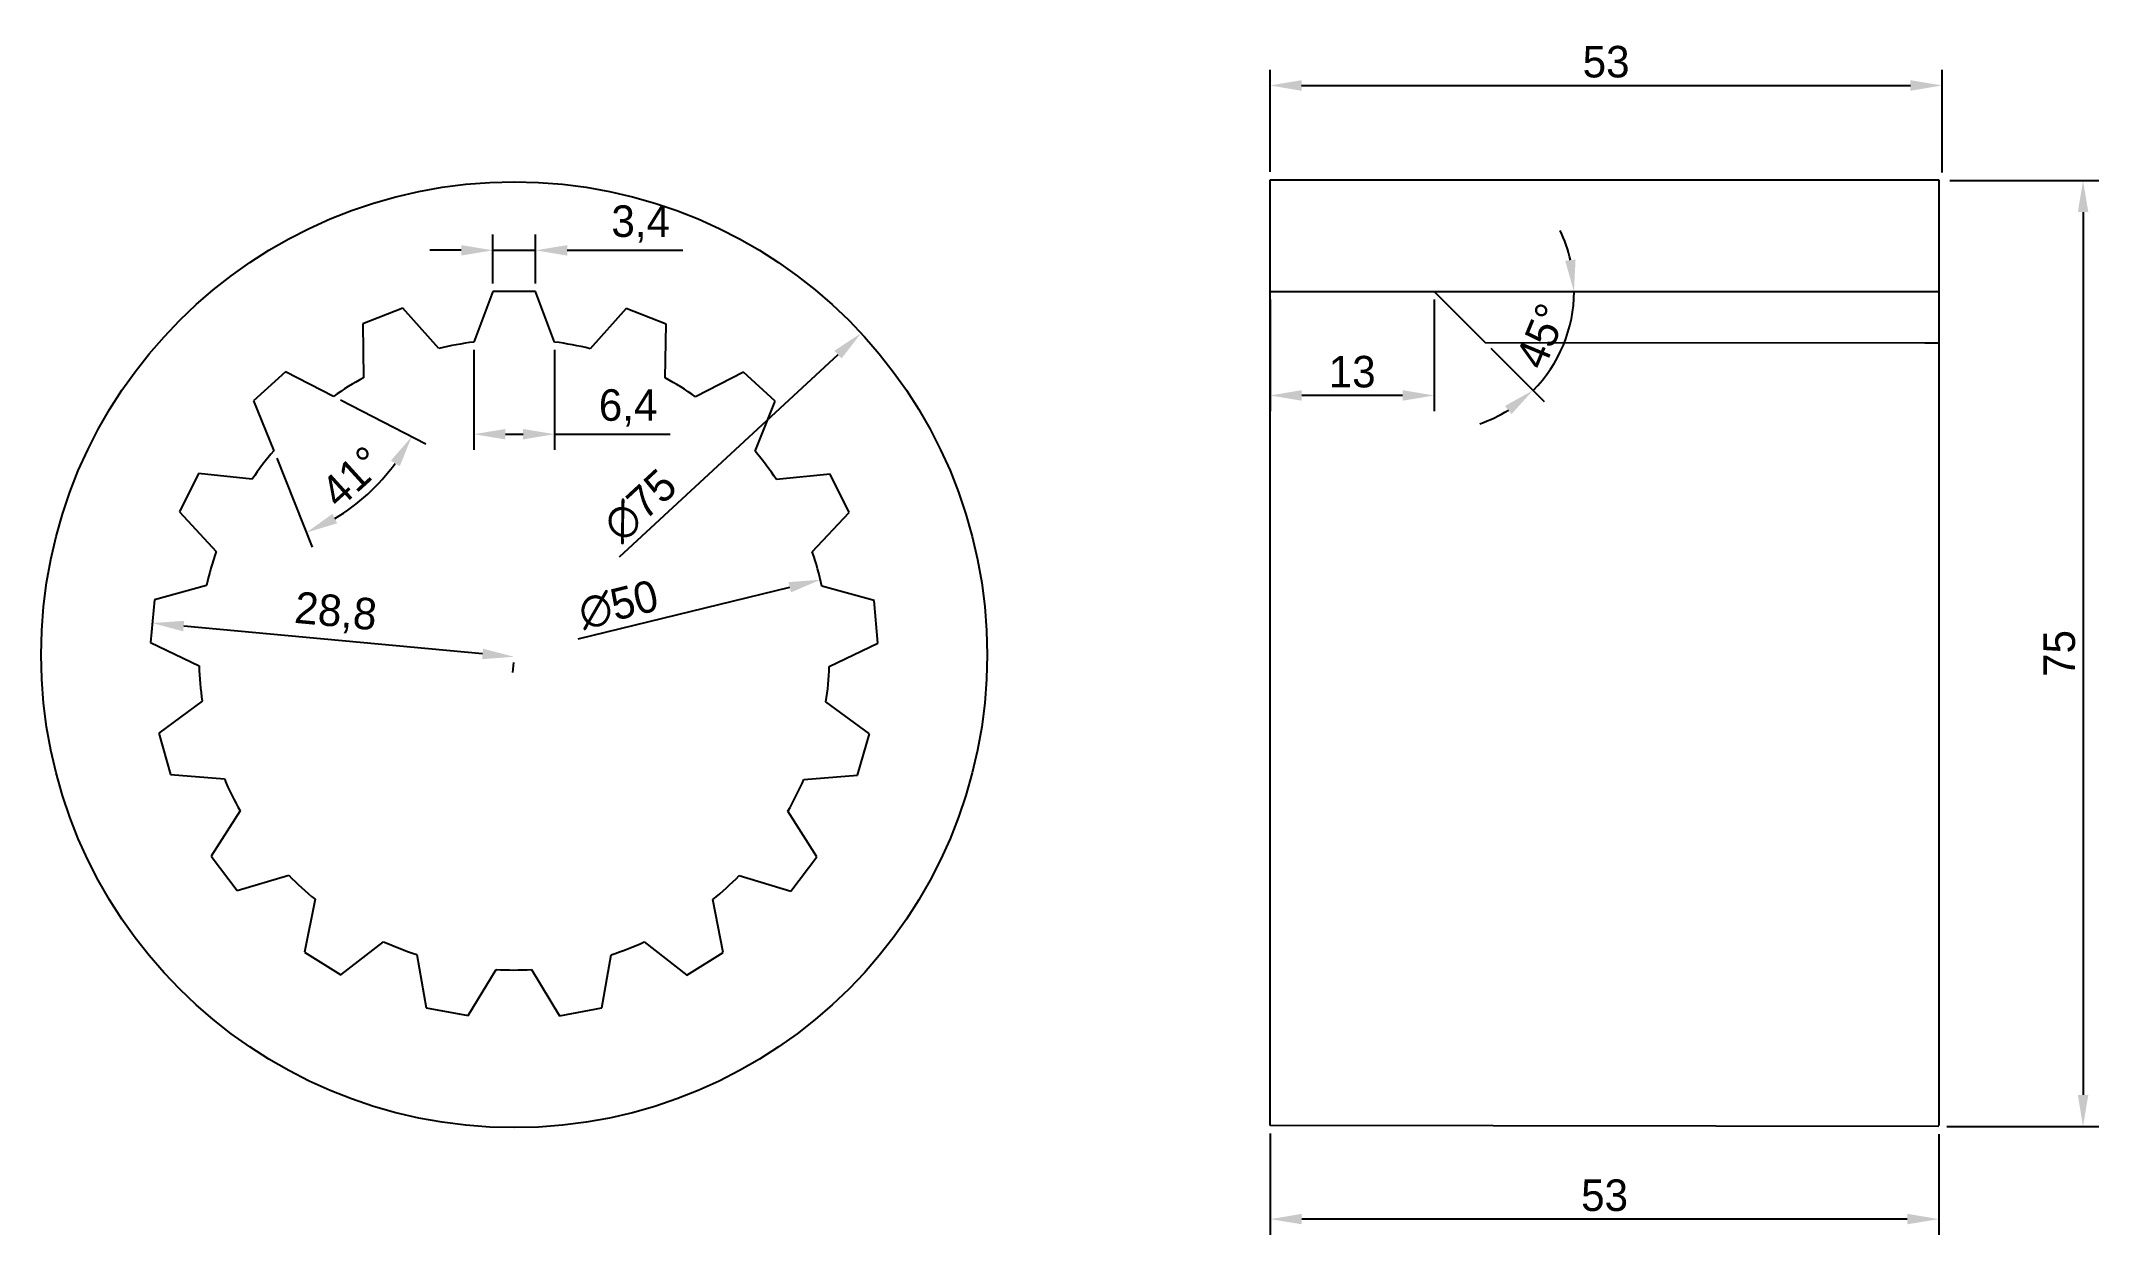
# Model space of a CAD drawing. Header units: millimetres. Extents: x 153 to 317, y 165 to 260.
import ezdxf

# ---------------------------------------------------------------- set-up
doc = ezdxf.new("R2010")
doc.units = ezdxf.units.MM
doc.layers.add('02___PRT_ALL_AXES', color=7, linetype='Continuous')
doc.dimstyles.new('ISO-25', dxfattribs={"dimtxt": 2.5, "dimasz": 2.5, "dimexe": 1.25, "dimexo": 0.625, "dimtad": 1, "dimtxsty": 'Standard', "dimcen": 2.5, "dimadec": 0, "dimazin": 0, "dimtfac": 1, "dimtmove": 0, "dimatfit": 3, "dimfxl": 1, "dimarcsym": 0})

# ---------------------------------------------------------------- blocks, each defined once
blk = doc.blocks.new('*D7')
at = {"color": 0, "lineweight": -2, "transparency": 16777216}
for p, q in [((186.76, 243.2), (184.26, 243.2)), ((189.26, 240.56), (189.26, 244.45)), ((189.26, 243.2), (192.66, 243.2)), ((192.66, 240.56), (192.66, 244.45)), ((195.16, 243.2), (204.33, 243.2))]:
    blk.add_line(p, q, dxfattribs=at)
at = {"color": 0, "transparency": 16777216}
for points in [[(186.76, 243.61), (186.76, 242.78), (189.26, 243.2)], [(195.16, 243.61), (195.16, 242.78), (192.66, 243.2)]]:
    blk.add_solid(points, dxfattribs=at)
at = {"layer": 'Defpoints', "color": 0, "transparency": 16777216}
for p in [(192.66, 243.2), (189.26, 239.93), (192.66, 239.93)]:
    blk.add_point(p, dxfattribs=at)
at = {"color": 0, "transparency": 16777216, "insert": (200.99, 245.28), "char_height": 2.5, "attachment_point": 5}
blk.add_mtext('3,4', dxfattribs=at)
blk = doc.blocks.new('*D8')
at = {"color": 0, "lineweight": -2, "transparency": 16777216}
for p, q in [((187.76, 235.3), (187.76, 227.37)), ((194.16, 235.3), (194.16, 227.37)), ((190.26, 228.62), (191.66, 228.62)), ((194.16, 228.62), (203.33, 228.62))]:
    blk.add_line(p, q, dxfattribs=at)
at = {"color": 0, "transparency": 16777216}
for points in [[(190.26, 229.03), (190.26, 228.2), (187.76, 228.62)], [(191.66, 229.03), (191.66, 228.2), (194.16, 228.62)]]:
    blk.add_solid(points, dxfattribs=at)
at = {"layer": 'Defpoints', "color": 0, "transparency": 16777216}
for p in [(187.76, 235.93), (194.16, 235.93), (194.16, 228.62)]:
    blk.add_point(p, dxfattribs=at)
at = {"color": 0, "transparency": 16777216, "insert": (199.99, 230.7), "char_height": 2.5, "attachment_point": 5}
blk.add_mtext('6,4', dxfattribs=at)
blk = doc.blocks.new('*D9')
at = {"color": 0, "lineweight": -2, "transparency": 16777216}
blk.add_line((199.32, 218.89), (216.63, 234.93), dxfattribs=at)
at = {"color": 0, "transparency": 16777216}
blk.add_solid([(216.34, 235.23), (216.91, 234.62), (218.46, 236.63)], dxfattribs=at)
at = {"layer": 'Defpoints', "color": 0, "transparency": 16777216}
for p in [(218.46, 236.63), (163.46, 185.64)]:
    blk.add_point(p, dxfattribs=at)
at = {"color": 0, "transparency": 16777216, "insert": (200.95, 222.95), "char_height": 2.5, "attachment_point": 5, "rotation": 42.8312}
blk.add_mtext('∅75', dxfattribs=at)
blk = doc.blocks.new('*D10')
at = {"color": 0, "lineweight": -2, "transparency": 16777216}
blk.add_line((196.04, 212.38), (212.81, 216.48), dxfattribs=at)
at = {"color": 0, "transparency": 16777216}
blk.add_solid([(212.71, 216.89), (212.91, 216.08), (215.24, 217.08)], dxfattribs=at)
at = {"layer": 'Defpoints', "color": 0, "transparency": 16777216}
for p in [(215.24, 217.08), (166.68, 205.19)]:
    blk.add_point(p, dxfattribs=at)
at = {"color": 0, "transparency": 16777216, "insert": (199.23, 215.09), "char_height": 2.5, "attachment_point": 5, "rotation": 13.7567}
blk.add_mtext('∅50', dxfattribs=at)
blk = doc.blocks.new('*D11')
at = {"color": 0, "lineweight": -2, "transparency": 16777216}
for p, q in [((162.23, 213.18), (162.15, 212.39)), ((188.45, 211.2), (164.76, 213.4)), ((190.9, 210.51), (190.83, 209.72))]:
    blk.add_line(p, q, dxfattribs=at)
at = {"color": 0, "transparency": 16777216}
for points in [[(164.8, 213.82), (164.72, 212.99), (162.27, 213.64)], [(188.49, 211.61), (188.42, 210.78), (190.94, 210.97)]]:
    blk.add_solid(points, dxfattribs=at)
at = {"layer": 'Defpoints', "color": 0, "transparency": 16777216}
for p in [(162.28, 213.8), (162.27, 213.64), (190.96, 211.13)]:
    blk.add_point(p, dxfattribs=at)
at = {"color": 0, "transparency": 16777216, "insert": (176.8, 214.38), "char_height": 2.5, "attachment_point": 5, "rotation": 354.68}
blk.add_mtext('28,8', dxfattribs=at)
blk = doc.blocks.new('*D12')
at = {"color": 0, "lineweight": -2, "transparency": 16777216}
for p, q in [((177.18, 231.33), (183.95, 227.86)), ((172.13, 226.72), (174.95, 219.66))]:
    blk.add_line(p, q, dxfattribs=at)
blk.add_arc((168.5, 235.78), 16.11, 300.7107, 323.9693, dxfattribs=at)
at = {"color": 0, "transparency": 16777216}
for points in [[(181.18, 226.52), (181.89, 226.08), (182.84, 228.43)], [(176.92, 221.55), (176.55, 222.3), (174.49, 220.82)]]:
    blk.add_solid(points, dxfattribs=at)
at = {"layer": 'Defpoints', "color": 0, "transparency": 16777216}
for p in [(172.82, 233.57), (170.3, 231.28), (176.62, 231.61), (171.89, 227.3), (177.86, 222.66)]:
    blk.add_point(p, dxfattribs=at)
at = {"color": 0, "transparency": 16777216, "insert": (178.09, 225.25), "char_height": 2.5, "attachment_point": 5, "rotation": 42.34}
blk.add_mtext('41°', dxfattribs=at)
blk = doc.blocks.new('*D13')
at = {"color": 0, "lineweight": -2, "transparency": 16777216}
blk.add_line((268.38, 235.44), (272.61, 231.21), dxfattribs=at)
for start, end in [(12.9482, 25.8964), (314.9931, 0), (289.0967, 302.0449)]:
    blk.add_arc((263.89, 239.93), 11.09, start, end, dxfattribs=at)
at = {"color": 0, "transparency": 16777216}
for points in [[(275.1, 242.46), (274.28, 242.37), (274.97, 239.93)], [(269.51, 230.86), (270.03, 230.21), (271.72, 232.09)]]:
    blk.add_solid(points, dxfattribs=at)
at = {"layer": 'Defpoints', "color": 0, "transparency": 16777216}
for p in [(250.89, 239.93), (263.89, 239.93), (304.12, 239.93), (267.94, 235.88), (273.49, 234.39)]:
    blk.add_point(p, dxfattribs=at)
at = {"color": 0, "transparency": 16777216, "insert": (272.4, 236.41), "char_height": 2.5, "attachment_point": 5, "rotation": 67.4965}
blk.add_mtext('45°', dxfattribs=at)
blk = doc.blocks.new('*D14')
at = {"color": 0, "lineweight": -2, "transparency": 16777216}
for p, q in [((250.89, 239.31), (250.89, 230.44)), ((263.89, 239.31), (263.89, 230.44)), ((261.39, 231.69), (253.39, 231.69))]:
    blk.add_line(p, q, dxfattribs=at)
at = {"color": 0, "transparency": 16777216}
for points in [[(253.39, 232.11), (253.39, 231.27), (250.89, 231.69)], [(261.39, 232.11), (261.39, 231.27), (263.89, 231.69)]]:
    blk.add_solid(points, dxfattribs=at)
at = {"layer": 'Defpoints', "color": 0, "transparency": 16777216}
for p in [(250.89, 239.93), (263.89, 239.93), (250.89, 231.69)]:
    blk.add_point(p, dxfattribs=at)
at = {"color": 0, "transparency": 16777216, "insert": (257.39, 233.56), "char_height": 2.5, "attachment_point": 5}
blk.add_mtext('13', dxfattribs=at)
blk = doc.blocks.new('*D15')
at = {"color": 0, "lineweight": -2, "transparency": 16777216}
for p, q in [((250.88, 249.42), (250.88, 257.52)), ((253.38, 256.27), (301.65, 256.27)), ((304.15, 249.36), (304.15, 257.52))]:
    blk.add_line(p, q, dxfattribs=at)
at = {"color": 0, "transparency": 16777216}
for points in [[(253.38, 256.69), (253.38, 255.85), (250.88, 256.27)], [(301.65, 256.69), (301.65, 255.85), (304.15, 256.27)]]:
    blk.add_solid(points, dxfattribs=at)
at = {"layer": 'Defpoints', "color": 0, "transparency": 16777216}
for p in [(304.15, 256.27), (250.88, 248.79), (304.15, 248.73)]:
    blk.add_point(p, dxfattribs=at)
at = {"color": 0, "transparency": 16777216, "insert": (277.52, 258.14), "char_height": 2.5, "attachment_point": 5}
blk.add_mtext('53', dxfattribs=at)
blk = doc.blocks.new('*D16')
at = {"color": 0, "lineweight": -2, "transparency": 16777216}
for p, q in [((304.77, 248.73), (316.58, 248.73)), ((315.33, 246.23), (315.33, 176.23)), ((304.53, 173.73), (316.58, 173.73))]:
    blk.add_line(p, q, dxfattribs=at)
at = {"color": 0, "transparency": 16777216}
for points in [[(314.92, 246.23), (315.75, 246.23), (315.33, 248.73)], [(314.92, 176.23), (315.75, 176.23), (315.33, 173.73)]]:
    blk.add_solid(points, dxfattribs=at)
at = {"layer": 'Defpoints', "color": 0, "transparency": 16777216}
for p in [(304.15, 248.73), (303.9, 173.73), (315.33, 173.73)]:
    blk.add_point(p, dxfattribs=at)
at = {"color": 0, "transparency": 16777216, "insert": (313.46, 211.23), "char_height": 2.5, "attachment_point": 5, "rotation": 90}
blk.add_mtext('75', dxfattribs=at)
blk = doc.blocks.new('*D17')
at = {"color": 0, "lineweight": -2, "transparency": 16777216}
for p, q in [((250.9, 173.17), (250.9, 165.13)), ((303.9, 173.11), (303.9, 165.13)), ((301.4, 166.38), (253.4, 166.38))]:
    blk.add_line(p, q, dxfattribs=at)
at = {"color": 0, "transparency": 16777216}
for points in [[(253.4, 166.8), (253.4, 165.97), (250.9, 166.38)], [(301.4, 166.8), (301.4, 165.97), (303.9, 166.38)]]:
    blk.add_solid(points, dxfattribs=at)
at = {"layer": 'Defpoints', "color": 0, "transparency": 16777216}
for p in [(250.9, 173.79), (303.9, 173.73), (250.9, 166.38)]:
    blk.add_point(p, dxfattribs=at)
at = {"color": 0, "transparency": 16777216, "insert": (277.4, 168.26), "char_height": 2.5, "attachment_point": 5}
blk.add_mtext('53', dxfattribs=at)

msp = doc.modelspace()

# ---------------------------------------------------------------- linework, layer by layer
for p, q in [((250.901, 173.794), (250.901, 248.794)), ((250.901, 248.794), (303.901, 248.794)), ((303.901, 248.794), (303.901, 173.794)), ((250.885, 239.933), (303.901, 239.933)), ((250.885, 239.933), (263.885, 239.933)), ((263.885, 239.933), (267.936, 235.881)), ((267.936, 235.881), (302.778, 235.867)), ((302.778, 235.867), (303.901, 235.867)), ((303.901, 173.731), (250.901, 173.794))]:
    msp.add_line(p, q)
at = {"color": 7, "linetype": 'Continuous'}
for p, q in [((189.259, 239.933), (187.759, 235.927)), ((192.659, 239.933), (189.259, 239.933)), ((194.159, 235.927), (192.659, 239.933)), ((182.144, 238.603), (178.973, 237.375)), ((184.989, 235.409), (182.144, 238.603)), ((199.827, 238.586), (196.976, 235.398)), ((202.995, 237.352), (199.827, 238.586)), ((178.973, 237.375), (179.021, 233.098)), ((202.939, 233.075), (202.995, 237.352)), ((172.818, 233.566), (170.305, 231.276)), ((176.625, 231.615), (172.818, 233.566)), ((209.143, 233.531), (205.333, 231.587)), ((211.652, 231.236), (209.143, 233.531)), ((170.305, 231.276), (171.894, 227.304)), ((210.055, 227.268), (211.652, 231.236)), ((165.941, 225.5), (164.424, 222.457)), ((170.195, 225.056), (165.941, 225.5)), ((216.005, 225.452), (211.75, 225.016)), ((217.515, 222.406), (216.005, 225.452)), ((164.424, 222.457), (167.34, 219.328)), ((214.593, 219.283), (217.515, 222.406)), ((162.441, 215.496), (162.125, 212.11)), ((166.568, 216.618), (162.441, 215.496)), ((219.486, 215.441), (215.36, 216.571)), ((219.794, 212.055), (219.486, 215.441)), ((162.125, 212.11), (165.975, 210.245)), ((215.942, 210.197), (219.794, 212.055)), ((166.233, 207.439), (162.79, 204.902)), ((219.116, 204.848), (215.678, 207.392)), ((162.79, 204.902), (163.718, 201.631)), ((218.181, 201.579), (219.116, 204.848)), ((163.718, 201.631), (167.981, 201.283)), ((213.918, 201.238), (218.181, 201.579)), ((169.236, 198.759), (166.941, 195.15)), ((214.947, 195.104), (212.658, 198.717)), ((166.941, 195.15), (168.988, 192.435)), ((212.894, 192.393), (214.947, 195.104)), ((168.988, 192.435), (173.089, 193.649)), ((208.795, 193.615), (212.894, 192.393)), ((175.17, 191.749), (174.334, 187.554)), ((207.539, 187.523), (206.71, 191.719)), ((177.223, 185.762), (180.609, 188.376)), ((201.265, 188.356), (204.646, 185.736)), ((174.334, 187.554), (177.223, 185.762)), ((183.236, 187.355), (183.971, 183.142)), ((187.312, 182.514), (189.526, 186.174)), ((192.344, 186.171), (194.551, 182.507)), ((197.894, 183.128), (198.636, 187.341)), ((204.646, 185.736), (207.539, 187.523)), ((183.971, 183.142), (187.312, 182.514)), ((194.551, 182.507), (197.894, 183.128))]:
    msp.add_line(p, q, dxfattribs=at)
for start, end in [(97.35404, 103.81596), (76.07404, 82.64596), (118.52404, 124.98596), (54.90404, 61.36596), (139.69404, 146.15596), (33.73404, 40.19596), (160.86404, 167.32596), (12.56404, 19.02596), (182.03404, 188.49596), (351.39404, 357.85596), (203.20404, 209.66596), (330.22404, 336.68596), (224.37404, 230.83596), (309.05404, 315.51596), (245.54404, 252.00596), (287.88404, 294.34596), (266.71404, 273.17596)]:
    msp.add_arc((190.959, 211.133), 25, start, end, dxfattribs=at)
at = {"layer": '02___PRT_ALL_AXES', "color": 7, "linetype": 'Continuous'}
msp.add_circle((190.959, 211.133), 37.5, dxfattribs=at)

# ---------------------------------------------------------------- dimensions: what is measured, and where the dimension line sits
dim = msp.add_linear_dim(base=(304.147, 256.269), p1=(250.883, 248.794), p2=(304.147, 248.731), text='53', dimstyle='ISO-25')
dim.commit()
dim.dimension.update_dxf_attribs({"geometry": '*D15', "text_midpoint": (277.515, 258.144)})
dim = msp.add_linear_dim(base=(315.334, 173.731), p1=(304.147, 248.731), p2=(303.901, 173.731), angle=90, dimstyle='ISO-25')
dim.commit()
dim.dimension.update_dxf_attribs({"geometry": '*D16', "text_midpoint": (313.459, 211.231)})
for p1, p2, distance, picture, middle in [((189.259, 239.933), (192.659, 239.933), 3.263, '*D7', (200.992, 245.279)), ((187.759, 235.927), (194.159, 235.927), -7.31, '*D8', (199.992, 230.7)), ((190.959, 211.133), (162.283, 213.803), 0.167, '*D11', (176.799, 214.375))]:
    dim = msp.add_aligned_dim(p1=p1, p2=p2, distance=distance, dimstyle='ISO-25')
    dim.commit()
    dim.dimension.update_dxf_attribs({"geometry": picture, "text_midpoint": middle})
for base, line1, line2, picture, middle in [((273.486, 234.389), ((263.885, 239.933), (267.936, 235.881)), ((250.885, 239.933), (304.118, 239.933)), '*D13', (272.395, 236.407)), ((177.858, 222.66), ((176.625, 231.615), (172.818, 233.566)), ((170.305, 231.276), (171.894, 227.304)), '*D12', (178.092, 225.254))]:
    dim = msp.add_angular_dim_2l(base=base, line1=line1, line2=line2, dimstyle='ISO-25')
    dim.commit()
    dim.dimension.update_dxf_attribs({"geometry": picture, "text_midpoint": middle})
for base, p1, p2, picture, middle in [((250.885, 231.689), (263.885, 239.933), (250.885, 239.933), '*D14', (257.385, 233.564)), ((250.901, 166.383), (303.901, 173.731), (250.901, 173.794), '*D17', (277.401, 168.258))]:
    dim = msp.add_linear_dim(base=base, p1=p1, p2=p2, dimstyle='ISO-25')
    dim.commit()
    dim.dimension.update_dxf_attribs({"geometry": picture, "text_midpoint": middle})
for p1, p2, picture, middle in [((163.458, 185.639), (218.46, 236.627), '*D9', (202.226, 221.577)), ((166.676, 205.188), (215.242, 217.078), '*D10', (199.68, 213.268))]:
    dim = msp.add_diameter_dim_2p(p1=p1, p2=p2, dimstyle='ISO-25')
    dim.commit()
    dim.dimension.update_dxf_attribs({"geometry": picture, "text_midpoint": middle, "dimtype": 163})

doc.saveas('drawing.dxf')
